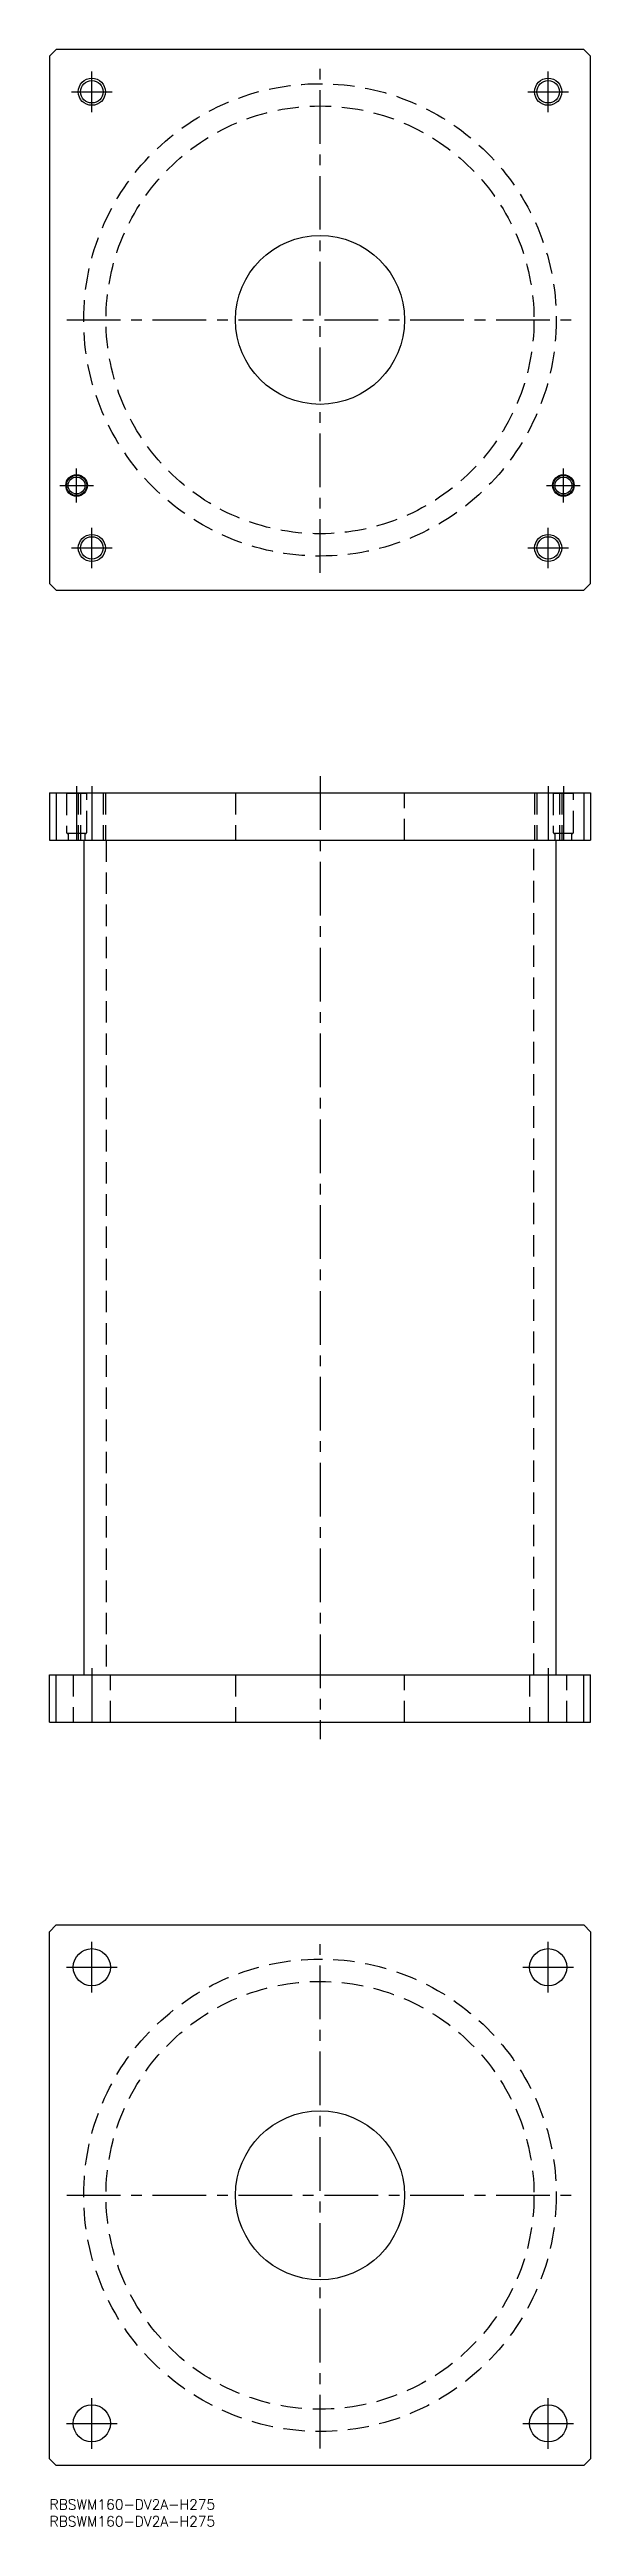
# Model space of a CAD drawing. Extents: x 0 to 160, y -8 to 725.
import ezdxf

# ---------------------------------------------------------------- set-up
doc = ezdxf.new("R2010")
doc.units = 0
doc.header["$LTSCALE"] = 0.5
doc.linetypes.add('CENTER', pattern=[50.8, 31.75, -6.35, 6.35, -6.35])
doc.linetypes.add('DASHED', pattern=[19.05, 12.7, -6.35])
for name, color, linetype in [('MSM_CENTER', 1, 'CENTER'), ('MSM_CONTINUOUS', 7, 'CONTINUOUS'), ('MSM_DASHED', 4, 'DASHED'), ('MSM_NARROW', 5, 'CONTINUOUS'), ('MSM_PART_NUMBER', 7, 'CONTINUOUS')]:
    doc.layers.add(name, color=color, linetype=linetype)
doc.styles.get("Standard").update_dxf_attribs({"font": 'txt.shx', "height": 3, "bigfont": 'bigfont.shx'})

# ---------------------------------------------------------------- blocks, each defined once
blk = doc.blocks.new('*U49')
at = {"layer": 'MSM_PART_NUMBER'}
blk.add_text('RBSWM160-DV2A-H275', height=3, dxfattribs=at).set_placement((0, -3))
blk = doc.blocks.new('*U50')
at = {"layer": 'MSM_PART_NUMBER'}
blk.add_text('RBSWM160-DV2A-H275', height=3, dxfattribs=at).set_placement((0, -8))

msp = doc.modelspace()

# ---------------------------------------------------------------- linework, layer by layer
at = {"layer": 'MSM_CENTER'}
for p, q in [((12.5, 706.5), (12.5, 718.5)), ((80, 570.1), (80, 719.9)), ((147.5, 706.5), (147.5, 718.5)), ((6.5, 712.5), (18.5, 712.5)), ((141.5, 712.5), (153.5, 712.5)), ((5.1, 645), (154.9, 645)), ((3, 596), (13, 596)), ((8, 591), (8, 601)), ((147, 596), (157, 596)), ((152, 591), (152, 601)), ((12.5, 571.5), (12.5, 583.5)), ((147.5, 571.5), (147.5, 583.5)), ((6.5, 577.5), (18.5, 577.5)), ((141.5, 577.5), (153.5, 577.5)), ((8, 507), (8, 489)), ((12.5, 507), (12.5, 489)), ((80, 510), (80, 225)), ((147.5, 507), (147.5, 489)), ((152, 507), (152, 489)), ((12.5, 246), (12.5, 228)), ((147.5, 246), (147.5, 228)), ((12.5, 150), (12.5, 165)), ((80, 15.1), (80, 164.9)), ((147.5, 150), (147.5, 165)), ((5, 157.5), (20, 157.5)), ((140, 157.5), (155, 157.5)), ((5.1, 90), (154.9, 90)), ((12.5, 15), (12.5, 30)), ((147.5, 15), (147.5, 30)), ((5, 22.5), (20, 22.5)), ((140, 22.5), (155, 22.5))]:
    msp.add_line(p, q, dxfattribs=at)
at = {"layer": 'MSM_CONTINUOUS'}
for p, q in [((2, 725), (0, 723)), ((0, 723), (0, 567)), ((158, 725), (2, 725)), ((160, 723), (158, 725)), ((160, 567), (160, 723)), ((0, 567), (2, 565)), ((2, 565), (158, 565)), ((158, 565), (160, 567)), ((0, 505), (0, 491)), ((0, 505), (160, 505)), ((2, 505), (2, 491)), ((158, 505), (158, 491)), ((160, 505), (160, 491)), ((0, 491), (160, 491)), ((10.1, 491), (10.1, 244)), ((149.9, 244), (149.9, 491)), ((0, 244), (160, 244)), ((0, 230), (0, 244)), ((2, 230), (2, 244)), ((158, 230), (158, 244)), ((160, 230), (160, 244)), ((0, 230), (160, 230)), ((0, 168), (2, 170)), ((2, 170), (158, 170)), ((158, 170), (160, 168)), ((0, 12), (0, 168)), ((160, 168), (160, 12)), ((2, 10), (0, 12)), ((158, 10), (2, 10)), ((160, 12), (158, 10))]:
    msp.add_line(p, q, dxfattribs=at)
for centre, radius in [((12.5, 712.5), 3.32), ((147.5, 712.5), 3.32), ((80, 645), 25), ((8, 596), 3.2), ((8, 596), 3), ((8, 596), 2.5), ((152, 596), 3.2), ((152, 596), 3), ((152, 596), 2.5), ((12.5, 577.5), 3.32), ((147.5, 577.5), 3.32), ((12.5, 157.5), 5.5), ((147.5, 157.5), 5.5), ((80, 90), 25), ((12.5, 22.5), 5.5), ((147.5, 22.5), 5.5)]:
    msp.add_circle(centre, radius, dxfattribs=at)
at = {"layer": 'MSM_DASHED'}
for p, q in [((4.8, 505), (5, 504.8)), ((5, 504.8), (5, 493.4)), ((11, 504.8), (5, 504.8)), ((8.5, 505), (8.5, 491)), ((9.18, 505), (9.18, 491)), ((11, 504.8), (11.2, 505)), ((11, 493.4), (11, 504.8)), ((15.82, 505), (15.82, 491)), ((16.5, 505), (16.5, 491)), ((55, 505), (55, 491)), ((105, 491), (105, 505)), ((143.5, 505), (143.5, 491)), ((144.18, 505), (144.18, 491)), ((148.8, 505), (149, 504.8)), ((149, 504.8), (149, 493.4)), ((155, 504.8), (149, 504.8)), ((150.82, 505), (150.82, 491)), ((151.5, 505), (151.5, 491)), ((155, 504.8), (155.2, 505)), ((155, 493.4), (155, 504.8)), ((10.6, 493), (5.4, 493)), ((5.5, 493), (5.5, 491)), ((10.5, 491), (10.5, 493)), ((154.6, 493), (149.4, 493)), ((149.5, 493), (149.5, 491)), ((154.5, 491), (154.5, 493)), ((16.7, 491), (16.7, 244)), ((143.3, 244), (143.3, 491)), ((7, 244), (7, 230)), ((18, 230), (18, 244)), ((55, 244), (55, 230)), ((105, 230), (105, 244)), ((142, 244), (142, 230)), ((153, 230), (153, 244))]:
    msp.add_line(p, q, dxfattribs=at)
for centre, radius in [((80, 645), 69.9), ((80, 645), 63.3), ((80, 90), 69.9), ((80, 90), 63.3)]:
    msp.add_circle(centre, radius, dxfattribs=at)
for centre, start, end in [((5.4, 493.4), 180, 270), ((10.6, 493.4), 270, 360), ((149.4, 493.4), 180, 270), ((154.6, 493.4), 270, 360)]:
    msp.add_arc(centre, 0.4, start, end, dxfattribs=at)
at = {"layer": 'MSM_NARROW'}
for centre in [(12.5, 712.5), (147.5, 712.5), (12.5, 577.5), (147.5, 577.5)]:
    msp.add_circle(centre, 4, dxfattribs=at)

# ---------------------------------------------------------------- block references
at = {"layer": 'MSM_CONTINUOUS'}
for name in ['*U49', '*U50']:
    msp.add_blockref(name, (0, 0), dxfattribs=at)

doc.saveas('drawing.dxf')
